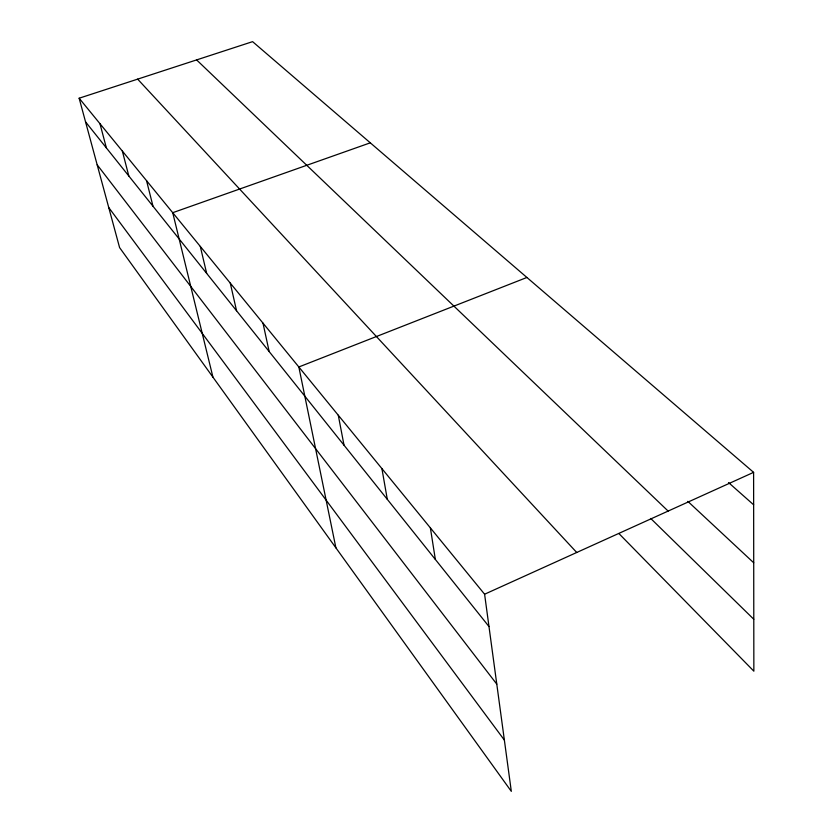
<?xml version="1.0" encoding="UTF-8"?>
<svg xmlns="http://www.w3.org/2000/svg" width="833" height="833" viewBox="0 0 833 833"><rect width="100%" height="100%" fill="white"/><g stroke="black" fill="none" stroke-linecap="round" stroke-linejoin="round"><path stroke-width="1.25" d="M753.605 472.353L252.597 41.65L79.145 98.221L119.588 247.588L511.316 791.35L484.598 594.221L753.605 472.353L753.855 671.169L618.95 533.589M526.914 277.472L298.839 366.968L335.907 547.864M370.289 142.828L172.723 212.696L212.946 377.182M728.521 482.557L753.646 504.808M687.839 501.362L753.719 562.785M196.619 59.914L668.128 511.077M650.729 518.47L753.792 619.263M137.653 79.135L576.728 552.477M79.145 98.221L484.598 594.221M85.549 121.868L488.981 626.541M97.18 164.819L496.791 684.153M108.738 207.532L504.371 740.089M99.96 123.68L106.385 147.941M122.357 151.085L128.813 175.982M146.546 180.667L152.991 206.23M200.295 246.433L206.667 273.38M230.272 283.095L236.562 310.782M262.989 323.121L269.153 351.547M338.281 415.219L344.019 445.197M381.899 468.573L387.303 499.342M430.38 527.893L435.347 559.443"/></g></svg>
